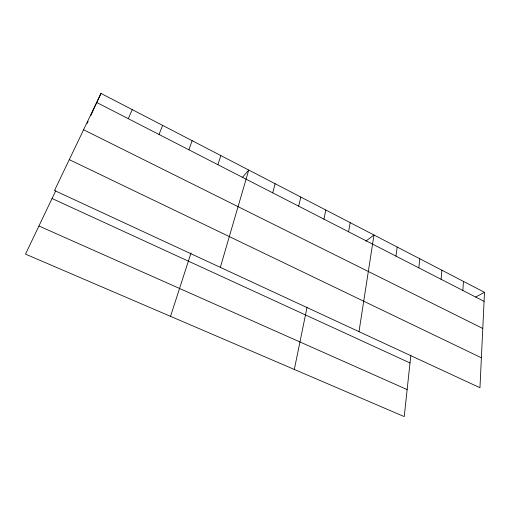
<?xml version="1.0" encoding="UTF-8"?>
<svg xmlns="http://www.w3.org/2000/svg" width="510" height="510" viewBox="0 0 510 510"><rect width="100%" height="100%" fill="white"/><g stroke="black" fill="none" stroke-linecap="round" stroke-linejoin="round"><path stroke-width="0.76" d="M484.5 292.319L479.955 387.721L54.513 190.498L100.98 93.406L484.5 292.319L475.658 297.011M462.838 290.458L463.45 281.405M441.093 279.295L441.889 270.224M410.843 355.228L404.226 416.594L25.5 254.133L55.737 190.772M418.818 267.858L419.806 258.768M395.983 256.135L397.182 247.031M358.995 331.647L373.983 235.002L365.823 241.16M348.566 231.789L350.204 222.666M323.939 219.147L325.813 210.018M294.321 369.45L307.033 307.345M298.669 206.167L300.792 197.038M272.722 192.85L275.113 183.721M220.333 267.367L248.746 170.047L242.161 177.69M170.538 316.347L191.02 252.973M217.878 164.692L220.843 155.575M188.866 149.793L192.142 140.69M159.018 134.468L162.626 125.377M128.291 118.696L132.249 109.624M87.184 123.394L88.128 121.335M90.691 115.77L94.56 107.361M94.879 106.66L100.98 93.406M38.926 225.994L407.139 389.583M52.045 198.511L410.014 362.961M69.284 159.636L481.383 357.784M83.583 129.757L482.779 328.459M96.651 102.446L484.067 301.359"/></g></svg>
